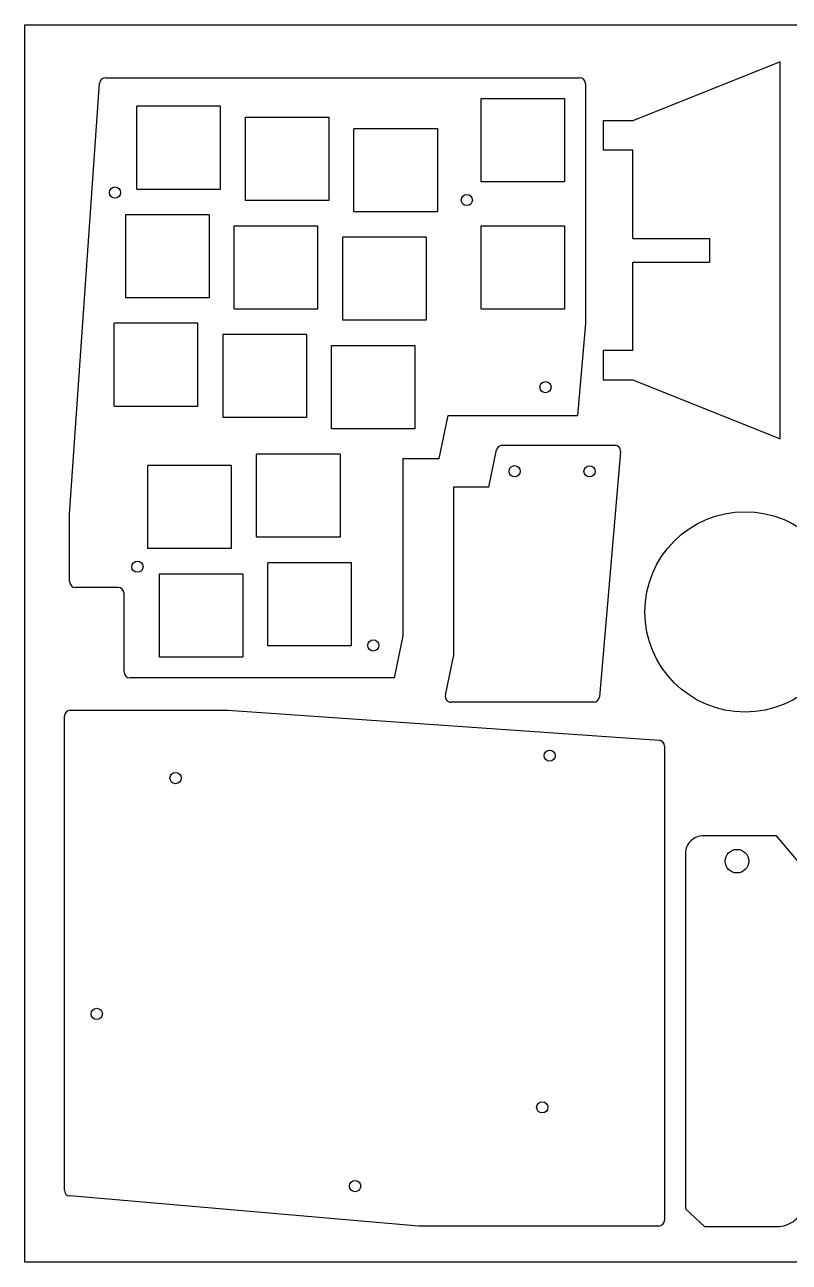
# Model space of a CAD drawing. Header units: millimetres. Extents: x 0 to 297, y 0 to 210.
# Drawn here: x 0 to 129.7, y 0 to 210 of the extents above; entities that cross this region are included whole.
import ezdxf

# ---------------------------------------------------------------- set-up
doc = ezdxf.new("R2010")
doc.units = ezdxf.units.MM
doc.layers.add('BLACK', color=7, linetype='Continuous')

msp = doc.modelspace()

# ---------------------------------------------------------------- linework, layer by layer
at = {"color": 1}
for p, q in [((128.16, 203.72), (103.16, 193.72)), ((128.16, 139.72), (128.16, 203.72)), ((103.16, 193.72), (98.16, 193.72)), ((98.16, 193.72), (98.16, 188.72)), ((103.16, 188.72), (98.16, 188.72)), ((103.16, 173.72), (103.16, 188.72)), ((103.16, 173.72), (116.16, 173.72)), ((116.16, 173.72), (116.16, 169.72)), ((103.16, 169.72), (116.16, 169.72)), ((103.16, 154.72), (103.16, 169.72)), ((103.16, 154.72), (98.16, 154.72)), ((98.16, 154.72), (98.16, 149.72)), ((98.16, 149.72), (103.16, 149.72)), ((103.16, 149.72), (128.16, 139.72)), ((70.33, 136.38), (71.83, 143.7)), ((71.83, 143.7), (93.79, 143.7)), ((81.02, 138.63), (100.1, 138.63)), ((78.72, 131.51), (80.04, 137.84)), ((64.16, 136.38), (70.33, 136.38)), ((64.16, 136.38), (64.16, 106.32)), ((78.72, 131.51), (72.73, 131.51)), ((72.73, 131.51), (72.73, 102.79)), ((15.85, 114.5), (8.62, 114.5)), ((16.85, 100.17), (16.85, 113.5)), ((64.16, 106.32), (62.69, 99.17)), ((71.37, 96.24), (72.73, 102.79))]:
    msp.add_line(p, q, dxfattribs=at)
msp.add_lwpolyline([(0, 0), (0, 210), (297, 210), (297, 0)], close=True)
msp.add_lwpolyline([(115.35, 6.04), (127.53, 6.04, 0.414214), (132.53, 11.04), (132.53, 66.5), (127.53, 72.38), (115.12, 72.38, 0.414214), (112.12, 69.38), (112.12, 9.04)], format="xyb", close=True, dxfattribs=at)
for centre, radius in [((15.31, 181.52), 0.95), ((75.01, 180.25), 0.95), ((88.36, 148.5), 0.95), ((83.12, 134.23), 0.95), ((95.84, 134.21), 0.95), ((122.22, 110.36), 17), ((19.12, 118.03), 0.95), ((59.14, 104.67), 0.95), ((89.07, 85.97), 0.95), ((25.58, 82.16), 0.95), ((120.85, 68.06), 2), ((12.22, 42.14), 0.95), ((87.8, 26.28), 0.95), ((56.05, 12.92), 0.95)]:
    msp.add_circle(centre, radius, dxfattribs=at)
for centre, start, end in [((81.02, 137.63), 90, 168.2223), ((100.1, 137.63), 355.0838, 90), ((8.62, 115.5), 180, 270), ((15.85, 113.5), 0, 90), ((17.85, 100.17), 180, 270), ((72.35, 96.04), 168.2223, 270)]:
    msp.add_arc(centre, 1, start, end, dxfattribs=at)
at = {"layer": 'BLACK', "color": 1, "linetype": 'Continuous'}
for p, q in [((7.62, 126.92), (12.71, 200.09)), ((13.71, 201.02), (94.13, 201.02)), ((95.13, 200.02), (95.13, 159.3)), ((77.45, 197.42), (77.45, 197.43)), ((77.45, 197.43), (77.46, 197.43)), ((77.45, 183.41), (77.45, 197.42)), ((77.45, 197.42), (77.45, 197.42)), ((77.46, 197.45), (77.47, 197.46)), ((77.46, 197.44), (77.46, 197.45)), ((77.46, 197.45), (77.46, 197.45)), ((77.46, 197.43), (77.46, 197.44)), ((77.47, 197.46), (77.48, 197.47)), ((77.47, 197.46), (77.47, 197.46)), ((77.48, 197.47), (77.49, 197.48)), ((77.48, 197.47), (77.48, 197.47)), ((77.49, 197.48), (77.49, 197.48)), ((77.49, 197.48), (77.5, 197.48)), ((77.5, 197.48), (77.5, 197.49)), ((77.5, 197.49), (77.51, 197.49)), ((77.51, 197.49), (77.52, 197.49)), ((77.52, 197.49), (77.52, 197.49)), ((77.52, 197.49), (77.52, 197.49)), ((77.52, 197.49), (91.54, 197.49)), ((91.54, 197.49), (91.54, 197.49)), ((91.54, 197.49), (91.54, 197.49)), ((91.54, 197.49), (91.55, 197.49)), ((91.55, 197.49), (91.56, 197.49)), ((91.56, 197.49), (91.56, 197.48)), ((91.56, 197.48), (91.57, 197.48)), ((91.57, 197.48), (91.57, 197.48)), ((91.57, 197.48), (91.58, 197.47)), ((91.58, 197.47), (91.58, 197.47)), ((91.58, 197.47), (91.59, 197.46)), ((91.59, 197.46), (91.59, 197.46)), ((91.59, 197.46), (91.6, 197.45)), ((91.6, 197.45), (91.6, 197.45)), ((91.6, 197.45), (91.6, 197.44)), ((91.6, 197.44), (91.6, 197.43)), ((91.6, 197.43), (91.6, 197.43)), ((91.6, 197.43), (91.6, 197.42)), ((91.6, 197.42), (91.6, 197.42)), ((91.6, 197.42), (91.6, 183.41)), ((19.03, 196.15), (19.03, 196.16)), ((19.03, 196.16), (19.04, 196.16)), ((19.03, 182.14), (19.03, 196.15)), ((19.03, 196.15), (19.03, 196.15)), ((19.04, 196.18), (19.05, 196.19)), ((19.04, 196.17), (19.04, 196.18)), ((19.04, 196.18), (19.04, 196.18)), ((19.04, 196.16), (19.04, 196.17)), ((19.05, 196.19), (19.06, 196.2)), ((19.05, 196.19), (19.05, 196.19)), ((19.06, 196.2), (19.07, 196.21)), ((19.06, 196.2), (19.06, 196.2)), ((19.07, 196.21), (19.07, 196.21)), ((19.07, 196.21), (19.08, 196.21)), ((19.08, 196.21), (19.08, 196.22)), ((19.08, 196.22), (19.09, 196.22)), ((19.09, 196.22), (19.1, 196.22)), ((19.1, 196.22), (19.1, 196.22)), ((19.1, 196.22), (19.1, 196.22)), ((19.1, 196.22), (33.12, 196.22)), ((33.12, 196.22), (33.12, 196.22)), ((33.12, 196.22), (33.12, 196.22)), ((33.12, 196.22), (33.13, 196.22)), ((33.13, 196.22), (33.14, 196.22)), ((33.14, 196.22), (33.14, 196.21)), ((33.14, 196.21), (33.15, 196.21)), ((33.15, 196.21), (33.15, 196.21)), ((33.15, 196.21), (33.16, 196.2)), ((33.16, 196.2), (33.16, 196.2)), ((33.16, 196.2), (33.17, 196.19)), ((33.17, 196.19), (33.17, 196.19)), ((33.17, 196.19), (33.18, 196.18)), ((33.18, 196.18), (33.18, 196.18)), ((33.18, 196.18), (33.18, 196.17)), ((33.18, 196.17), (33.18, 196.16)), ((33.18, 196.16), (33.18, 196.16)), ((33.18, 196.16), (33.18, 196.15)), ((33.18, 196.15), (33.18, 196.15)), ((33.18, 196.15), (33.18, 182.14)), ((37.45, 194.26), (37.45, 194.27)), ((37.45, 194.27), (37.46, 194.27)), ((37.45, 194.25), (37.45, 194.26)), ((37.45, 194.25), (37.45, 194.25)), ((37.45, 180.23), (37.45, 194.25)), ((37.45, 194.25), (37.45, 194.25)), ((37.46, 194.28), (37.47, 194.29)), ((37.46, 194.27), (37.46, 194.28)), ((37.46, 194.28), (37.46, 194.28)), ((37.47, 194.29), (37.48, 194.3)), ((37.47, 194.29), (37.47, 194.29)), ((37.48, 194.3), (37.49, 194.31)), ((37.48, 194.3), (37.48, 194.3)), ((37.49, 194.31), (37.49, 194.31)), ((37.49, 194.31), (37.5, 194.31)), ((37.5, 194.31), (37.51, 194.31)), ((37.51, 194.31), (37.51, 194.32)), ((37.51, 194.32), (37.52, 194.32)), ((37.52, 194.32), (37.52, 194.32)), ((37.52, 194.32), (51.53, 194.32)), ((51.53, 194.32), (51.53, 194.32)), ((51.53, 194.32), (51.54, 194.32)), ((51.54, 194.32), (51.54, 194.31)), ((51.54, 194.31), (51.55, 194.31)), ((51.55, 194.31), (51.56, 194.31)), ((51.56, 194.31), (51.56, 194.31)), ((51.56, 194.31), (51.57, 194.3)), ((51.57, 194.3), (51.57, 194.3)), ((51.57, 194.3), (51.58, 194.29)), ((51.58, 194.29), (51.58, 194.29)), ((51.58, 194.29), (51.59, 194.28)), ((51.59, 194.28), (51.59, 194.28)), ((51.59, 194.28), (51.59, 194.27)), ((51.59, 194.27), (51.6, 194.27)), ((51.6, 194.27), (51.6, 194.26)), ((51.6, 194.26), (51.6, 194.25)), ((51.6, 194.25), (51.6, 194.25)), ((51.6, 194.25), (51.6, 194.25)), ((51.6, 194.25), (51.6, 180.23)), ((55.86, 192.34), (55.86, 192.35)), ((55.86, 192.35), (55.87, 192.35)), ((55.86, 178.33), (55.86, 192.34)), ((55.86, 192.34), (55.86, 192.34)), ((55.87, 192.37), (55.88, 192.38)), ((55.87, 192.36), (55.87, 192.37)), ((55.87, 192.37), (55.87, 192.37)), ((55.87, 192.35), (55.87, 192.36)), ((55.88, 192.38), (55.89, 192.39)), ((55.88, 192.38), (55.88, 192.38)), ((55.89, 192.39), (55.9, 192.4)), ((55.89, 192.39), (55.89, 192.39)), ((55.9, 192.4), (55.9, 192.4)), ((55.9, 192.4), (55.91, 192.4)), ((55.91, 192.4), (55.91, 192.41)), ((55.91, 192.41), (55.92, 192.41)), ((55.92, 192.41), (55.93, 192.41)), ((55.93, 192.41), (55.93, 192.41)), ((55.93, 192.41), (55.93, 192.41)), ((55.93, 192.41), (69.95, 192.41)), ((69.95, 192.41), (69.95, 192.41)), ((69.95, 192.41), (69.95, 192.41)), ((69.95, 192.41), (69.96, 192.41)), ((69.96, 192.41), (69.97, 192.41)), ((69.97, 192.41), (69.97, 192.4)), ((69.97, 192.4), (69.98, 192.4)), ((69.98, 192.4), (69.98, 192.4)), ((69.98, 192.4), (69.99, 192.39)), ((69.99, 192.39), (69.99, 192.39)), ((69.99, 192.39), (70, 192.38)), ((70, 192.38), (70, 192.38)), ((70, 192.38), (70.01, 192.37)), ((70.01, 192.37), (70.01, 192.37)), ((70.01, 192.37), (70.01, 192.36)), ((70.01, 192.36), (70.01, 192.35)), ((70.01, 192.35), (70.01, 192.35)), ((70.01, 192.35), (70.01, 192.34)), ((70.01, 192.34), (70.01, 192.34)), ((70.01, 192.34), (70.01, 178.33)), ((77.45, 183.4), (77.45, 183.41)), ((77.45, 183.41), (77.45, 183.41)), ((77.46, 183.4), (77.45, 183.4)), ((77.46, 183.39), (77.46, 183.4)), ((77.46, 183.38), (77.46, 183.39)), ((77.47, 183.37), (77.46, 183.38)), ((77.46, 183.38), (77.46, 183.38)), ((77.48, 183.36), (77.47, 183.37)), ((77.47, 183.37), (77.47, 183.37)), ((77.49, 183.35), (77.48, 183.36)), ((77.48, 183.36), (77.48, 183.36)), ((77.5, 183.35), (77.49, 183.35)), ((77.49, 183.35), (77.49, 183.35)), ((77.5, 183.34), (77.5, 183.35)), ((77.51, 183.34), (77.5, 183.34)), ((77.52, 183.34), (77.51, 183.34)), ((91.54, 183.34), (77.52, 183.34)), ((77.52, 183.34), (77.52, 183.34)), ((91.55, 183.34), (91.54, 183.34)), ((91.54, 183.34), (91.54, 183.34)), ((91.54, 183.34), (91.54, 183.34)), ((91.56, 183.34), (91.55, 183.34)), ((91.57, 183.35), (91.56, 183.35)), ((91.56, 183.35), (91.56, 183.34)), ((91.58, 183.36), (91.57, 183.35)), ((91.57, 183.35), (91.57, 183.35)), ((91.59, 183.37), (91.58, 183.36)), ((91.58, 183.36), (91.58, 183.36)), ((91.6, 183.38), (91.59, 183.37)), ((91.59, 183.37), (91.59, 183.37)), ((91.6, 183.41), (91.6, 183.41)), ((91.6, 183.41), (91.6, 183.4)), ((91.6, 183.4), (91.6, 183.4)), ((91.6, 183.4), (91.6, 183.39)), ((91.6, 183.39), (91.6, 183.38)), ((91.6, 183.38), (91.6, 183.38)), ((19.03, 182.13), (19.03, 182.14)), ((19.03, 182.14), (19.03, 182.14)), ((19.04, 182.13), (19.03, 182.13)), ((19.04, 182.12), (19.04, 182.13)), ((19.04, 182.11), (19.04, 182.12)), ((19.05, 182.1), (19.04, 182.11)), ((19.04, 182.11), (19.04, 182.11)), ((19.06, 182.09), (19.05, 182.1)), ((19.05, 182.1), (19.05, 182.1)), ((19.07, 182.08), (19.06, 182.09)), ((19.06, 182.09), (19.06, 182.09)), ((19.08, 182.08), (19.07, 182.08)), ((19.07, 182.08), (19.07, 182.08)), ((19.08, 182.07), (19.08, 182.08)), ((19.09, 182.07), (19.08, 182.07)), ((19.1, 182.07), (19.09, 182.07)), ((33.12, 182.07), (19.1, 182.07)), ((19.1, 182.07), (19.1, 182.07)), ((33.13, 182.07), (33.12, 182.07)), ((33.12, 182.07), (33.12, 182.07)), ((33.12, 182.07), (33.12, 182.07)), ((33.14, 182.07), (33.13, 182.07)), ((33.15, 182.08), (33.14, 182.08)), ((33.14, 182.08), (33.14, 182.07)), ((33.16, 182.09), (33.15, 182.08)), ((33.15, 182.08), (33.15, 182.08)), ((33.17, 182.1), (33.16, 182.09)), ((33.16, 182.09), (33.16, 182.09)), ((33.18, 182.11), (33.17, 182.1)), ((33.17, 182.1), (33.17, 182.1)), ((33.18, 182.14), (33.18, 182.14)), ((33.18, 182.14), (33.18, 182.13)), ((33.18, 182.13), (33.18, 182.13)), ((33.18, 182.13), (33.18, 182.12)), ((33.18, 182.12), (33.18, 182.11)), ((33.18, 182.11), (33.18, 182.11)), ((37.45, 180.22), (37.45, 180.23)), ((37.45, 180.23), (37.45, 180.23)), ((37.45, 180.23), (37.45, 180.23)), ((37.45, 180.21), (37.45, 180.22)), ((37.46, 180.21), (37.45, 180.21)), ((37.46, 180.2), (37.46, 180.21)), ((37.47, 180.19), (37.46, 180.2)), ((37.46, 180.2), (37.46, 180.2)), ((37.48, 180.18), (37.47, 180.19)), ((37.47, 180.19), (37.47, 180.19)), ((37.49, 180.17), (37.48, 180.18)), ((37.48, 180.18), (37.48, 180.18)), ((37.5, 180.17), (37.49, 180.17)), ((37.49, 180.17), (37.49, 180.17)), ((37.51, 180.17), (37.5, 180.17)), ((37.52, 180.17), (37.51, 180.17)), ((37.51, 180.17), (37.51, 180.17)), ((51.53, 180.17), (37.52, 180.17)), ((51.54, 180.17), (51.53, 180.17)), ((51.53, 180.17), (51.53, 180.17)), ((51.55, 180.17), (51.54, 180.17)), ((51.54, 180.17), (51.54, 180.17)), ((51.56, 180.17), (51.55, 180.17)), ((51.57, 180.18), (51.56, 180.17)), ((51.56, 180.17), (51.56, 180.17)), ((51.58, 180.19), (51.57, 180.18)), ((51.57, 180.18), (51.57, 180.18)), ((51.59, 180.2), (51.58, 180.19)), ((51.58, 180.19), (51.58, 180.19)), ((51.6, 180.21), (51.59, 180.21)), ((51.59, 180.21), (51.59, 180.2)), ((51.59, 180.2), (51.59, 180.2)), ((51.6, 180.23), (51.6, 180.23)), ((51.6, 180.23), (51.6, 180.23)), ((51.6, 180.23), (51.6, 180.22)), ((51.6, 180.22), (51.6, 180.21)), ((17.13, 177.75), (17.13, 177.76)), ((17.13, 177.76), (17.14, 177.76)), ((17.13, 177.74), (17.13, 177.75)), ((17.13, 177.74), (17.13, 177.74)), ((17.13, 163.72), (17.13, 177.74)), ((17.13, 177.74), (17.13, 177.74)), ((17.14, 177.77), (17.15, 177.78)), ((17.14, 177.76), (17.14, 177.77)), ((17.14, 177.77), (17.14, 177.77)), ((17.15, 177.78), (17.16, 177.79)), ((17.15, 177.78), (17.15, 177.78)), ((17.16, 177.79), (17.17, 177.8)), ((17.16, 177.79), (17.16, 177.79)), ((17.17, 177.8), (17.17, 177.8)), ((17.17, 177.8), (17.18, 177.8)), ((17.18, 177.8), (17.19, 177.8)), ((17.19, 177.8), (17.19, 177.81)), ((17.19, 177.81), (17.2, 177.81)), ((17.2, 177.81), (17.2, 177.81)), ((17.2, 177.81), (31.21, 177.81)), ((31.21, 177.81), (31.21, 177.81)), ((31.21, 177.81), (31.22, 177.81)), ((31.22, 177.81), (31.22, 177.8)), ((31.22, 177.8), (31.23, 177.8)), ((31.23, 177.8), (31.24, 177.8)), ((31.24, 177.8), (31.24, 177.8)), ((31.24, 177.8), (31.25, 177.79)), ((31.25, 177.79), (31.25, 177.79)), ((31.25, 177.79), (31.26, 177.78)), ((31.26, 177.78), (31.26, 177.78)), ((31.26, 177.78), (31.27, 177.77)), ((31.27, 177.77), (31.27, 177.77)), ((31.27, 177.77), (31.27, 177.76)), ((31.27, 177.76), (31.28, 177.76)), ((31.28, 177.76), (31.28, 177.75)), ((31.28, 177.75), (31.28, 177.74)), ((31.28, 177.74), (31.28, 177.74)), ((31.28, 177.74), (31.28, 177.74)), ((31.28, 177.74), (31.28, 163.72)), ((55.86, 178.32), (55.86, 178.33)), ((55.86, 178.33), (55.86, 178.33)), ((55.87, 178.32), (55.86, 178.32)), ((55.87, 178.31), (55.87, 178.32)), ((55.87, 178.3), (55.87, 178.31)), ((55.88, 178.29), (55.87, 178.3)), ((55.87, 178.3), (55.87, 178.3)), ((55.89, 178.28), (55.88, 178.29)), ((55.88, 178.29), (55.88, 178.29)), ((55.9, 178.27), (55.89, 178.28)), ((55.89, 178.28), (55.89, 178.28)), ((55.91, 178.27), (55.9, 178.27)), ((55.9, 178.27), (55.9, 178.27)), ((55.91, 178.26), (55.91, 178.27)), ((55.92, 178.26), (55.91, 178.26)), ((55.93, 178.26), (55.92, 178.26)), ((69.95, 178.26), (55.93, 178.26)), ((55.93, 178.26), (55.93, 178.26)), ((69.96, 178.26), (69.95, 178.26)), ((69.95, 178.26), (69.95, 178.26)), ((69.95, 178.26), (69.95, 178.26)), ((69.97, 178.26), (69.96, 178.26)), ((69.98, 178.27), (69.97, 178.27)), ((69.97, 178.27), (69.97, 178.26)), ((69.99, 178.28), (69.98, 178.27)), ((69.98, 178.27), (69.98, 178.27)), ((70, 178.29), (69.99, 178.28)), ((69.99, 178.28), (69.99, 178.28)), ((70.01, 178.3), (70, 178.29)), ((70, 178.29), (70, 178.29)), ((70.01, 178.33), (70.01, 178.33)), ((70.01, 178.33), (70.01, 178.32)), ((70.01, 178.32), (70.01, 178.32)), ((70.01, 178.32), (70.01, 178.31)), ((70.01, 178.31), (70.01, 178.3)), ((70.01, 178.3), (70.01, 178.3)), ((35.54, 175.83), (35.54, 175.84)), ((35.54, 175.84), (35.55, 175.84)), ((35.54, 161.82), (35.54, 175.83)), ((35.54, 175.83), (35.54, 175.83)), ((35.55, 175.86), (35.56, 175.87)), ((35.55, 175.85), (35.55, 175.86)), ((35.55, 175.86), (35.55, 175.86)), ((35.55, 175.84), (35.55, 175.85)), ((35.56, 175.87), (35.57, 175.88)), ((35.56, 175.87), (35.56, 175.87)), ((35.57, 175.88), (35.58, 175.89)), ((35.57, 175.88), (35.57, 175.88)), ((35.58, 175.89), (35.58, 175.89)), ((35.58, 175.89), (35.59, 175.89)), ((35.59, 175.89), (35.59, 175.9)), ((35.59, 175.9), (35.6, 175.9)), ((35.6, 175.9), (35.61, 175.9)), ((35.61, 175.9), (35.61, 175.9)), ((35.61, 175.9), (35.61, 175.9)), ((35.61, 175.9), (49.63, 175.9)), ((49.63, 175.9), (49.63, 175.9)), ((49.63, 175.9), (49.63, 175.9)), ((49.63, 175.9), (49.64, 175.9)), ((49.64, 175.9), (49.65, 175.9)), ((49.65, 175.9), (49.65, 175.89)), ((49.65, 175.89), (49.66, 175.89)), ((49.66, 175.89), (49.66, 175.89)), ((49.66, 175.89), (49.67, 175.88)), ((49.67, 175.88), (49.67, 175.88)), ((49.67, 175.88), (49.68, 175.87)), ((49.68, 175.87), (49.68, 175.87)), ((49.68, 175.87), (49.69, 175.86)), ((49.69, 175.86), (49.69, 175.86)), ((49.69, 175.86), (49.69, 175.85)), ((49.69, 175.85), (49.69, 175.84)), ((49.69, 175.84), (49.69, 175.84)), ((49.69, 175.84), (49.69, 175.83)), ((49.69, 175.83), (49.69, 175.83)), ((49.69, 175.83), (49.69, 161.82)), ((77.45, 175.83), (77.45, 175.84)), ((77.45, 175.84), (77.46, 175.84)), ((77.45, 161.82), (77.45, 175.83)), ((77.45, 175.83), (77.45, 175.83)), ((77.46, 175.86), (77.47, 175.87)), ((77.46, 175.85), (77.46, 175.86)), ((77.46, 175.86), (77.46, 175.86)), ((77.46, 175.84), (77.46, 175.85)), ((77.47, 175.87), (77.48, 175.88)), ((77.47, 175.87), (77.47, 175.87)), ((77.48, 175.88), (77.49, 175.89)), ((77.48, 175.88), (77.48, 175.88)), ((77.49, 175.89), (77.49, 175.89)), ((77.49, 175.89), (77.5, 175.89)), ((77.5, 175.89), (77.5, 175.9)), ((77.5, 175.9), (77.51, 175.9)), ((77.51, 175.9), (77.52, 175.9)), ((77.52, 175.9), (77.52, 175.9)), ((77.52, 175.9), (77.52, 175.9)), ((77.52, 175.9), (91.54, 175.9)), ((91.54, 175.9), (91.54, 175.9)), ((91.54, 175.9), (91.54, 175.9)), ((91.54, 175.9), (91.55, 175.9)), ((91.55, 175.9), (91.56, 175.9)), ((91.56, 175.9), (91.56, 175.89)), ((91.56, 175.89), (91.57, 175.89)), ((91.57, 175.89), (91.57, 175.89)), ((91.57, 175.89), (91.58, 175.88)), ((91.58, 175.88), (91.58, 175.88)), ((91.58, 175.88), (91.59, 175.87)), ((91.59, 175.87), (91.59, 175.87)), ((91.59, 175.87), (91.6, 175.86)), ((91.6, 175.86), (91.6, 175.86)), ((91.6, 175.86), (91.6, 175.85)), ((91.6, 175.85), (91.6, 175.84)), ((91.6, 175.84), (91.6, 175.84)), ((91.6, 175.84), (91.6, 175.83)), ((91.6, 175.83), (91.6, 175.83)), ((91.6, 175.83), (91.6, 161.82)), ((53.96, 173.94), (53.96, 173.95)), ((53.96, 173.95), (53.97, 173.95)), ((53.96, 173.93), (53.96, 173.94)), ((53.96, 173.93), (53.96, 173.93)), ((53.96, 159.91), (53.96, 173.93)), ((53.96, 173.93), (53.96, 173.93)), ((53.97, 173.96), (53.98, 173.97)), ((53.97, 173.95), (53.97, 173.96)), ((53.97, 173.96), (53.97, 173.96)), ((53.98, 173.97), (53.99, 173.98)), ((53.98, 173.97), (53.98, 173.97)), ((53.99, 173.98), (54, 173.99)), ((53.99, 173.98), (53.99, 173.98)), ((54, 173.99), (54, 173.99)), ((54, 173.99), (54.01, 173.99)), ((54.01, 173.99), (54.02, 173.99)), ((54.02, 173.99), (54.02, 174)), ((54.02, 174), (54.03, 174)), ((54.03, 174), (54.03, 174)), ((54.03, 174), (68.04, 174)), ((68.04, 174), (68.04, 174)), ((68.04, 174), (68.05, 174)), ((68.05, 174), (68.05, 173.99)), ((68.05, 173.99), (68.06, 173.99)), ((68.06, 173.99), (68.07, 173.99)), ((68.07, 173.99), (68.07, 173.99)), ((68.07, 173.99), (68.08, 173.98)), ((68.08, 173.98), (68.08, 173.98)), ((68.08, 173.98), (68.09, 173.97)), ((68.09, 173.97), (68.09, 173.97)), ((68.09, 173.97), (68.1, 173.96)), ((68.1, 173.96), (68.1, 173.96)), ((68.1, 173.96), (68.1, 173.95)), ((68.1, 173.95), (68.11, 173.95)), ((68.11, 173.95), (68.11, 173.94)), ((68.11, 173.94), (68.11, 173.93)), ((68.11, 173.93), (68.11, 173.93)), ((68.11, 173.93), (68.11, 173.93)), ((68.11, 173.93), (68.11, 159.91)), ((17.13, 163.71), (17.13, 163.72)), ((17.13, 163.72), (17.13, 163.72)), ((17.13, 163.72), (17.13, 163.72)), ((17.13, 163.7), (17.13, 163.71)), ((17.14, 163.7), (17.13, 163.7)), ((17.14, 163.69), (17.14, 163.7)), ((17.15, 163.68), (17.14, 163.69)), ((17.14, 163.69), (17.14, 163.69)), ((17.16, 163.67), (17.15, 163.68)), ((17.15, 163.68), (17.15, 163.68)), ((17.17, 163.66), (17.16, 163.67)), ((17.16, 163.67), (17.16, 163.67)), ((17.18, 163.66), (17.17, 163.66)), ((17.17, 163.66), (17.17, 163.66)), ((17.19, 163.66), (17.18, 163.66)), ((17.2, 163.66), (17.19, 163.66)), ((17.19, 163.66), (17.19, 163.66)), ((31.21, 163.66), (17.2, 163.66)), ((31.22, 163.66), (31.21, 163.66)), ((31.21, 163.66), (31.21, 163.66)), ((31.23, 163.66), (31.22, 163.66)), ((31.22, 163.66), (31.22, 163.66)), ((31.24, 163.66), (31.23, 163.66)), ((31.25, 163.67), (31.24, 163.66)), ((31.24, 163.66), (31.24, 163.66)), ((31.26, 163.68), (31.25, 163.67)), ((31.25, 163.67), (31.25, 163.67)), ((31.27, 163.69), (31.26, 163.68)), ((31.26, 163.68), (31.26, 163.68)), ((31.28, 163.7), (31.27, 163.7)), ((31.27, 163.7), (31.27, 163.69)), ((31.27, 163.69), (31.27, 163.69)), ((31.28, 163.72), (31.28, 163.72)), ((31.28, 163.72), (31.28, 163.72)), ((31.28, 163.72), (31.28, 163.71)), ((31.28, 163.71), (31.28, 163.7)), ((35.54, 161.81), (35.54, 161.82)), ((35.54, 161.82), (35.54, 161.82)), ((35.55, 161.81), (35.54, 161.81)), ((35.55, 161.8), (35.55, 161.81)), ((35.55, 161.79), (35.55, 161.8)), ((35.56, 161.78), (35.55, 161.79)), ((35.55, 161.79), (35.55, 161.79)), ((35.57, 161.77), (35.56, 161.78)), ((35.56, 161.78), (35.56, 161.78)), ((35.58, 161.76), (35.57, 161.77)), ((35.57, 161.77), (35.57, 161.77)), ((35.59, 161.76), (35.58, 161.76)), ((35.58, 161.76), (35.58, 161.76)), ((35.59, 161.75), (35.59, 161.76)), ((35.6, 161.75), (35.59, 161.75)), ((35.61, 161.75), (35.6, 161.75)), ((49.63, 161.75), (35.61, 161.75)), ((35.61, 161.75), (35.61, 161.75)), ((49.64, 161.75), (49.63, 161.75)), ((49.63, 161.75), (49.63, 161.75)), ((49.63, 161.75), (49.63, 161.75)), ((49.65, 161.75), (49.64, 161.75)), ((49.66, 161.76), (49.65, 161.76)), ((49.65, 161.76), (49.65, 161.75)), ((49.67, 161.77), (49.66, 161.76)), ((49.66, 161.76), (49.66, 161.76)), ((49.68, 161.78), (49.67, 161.77)), ((49.67, 161.77), (49.67, 161.77)), ((49.69, 161.79), (49.68, 161.78)), ((49.68, 161.78), (49.68, 161.78)), ((49.69, 161.82), (49.69, 161.82)), ((49.69, 161.82), (49.69, 161.81)), ((49.69, 161.81), (49.69, 161.81)), ((49.69, 161.81), (49.69, 161.8)), ((49.69, 161.8), (49.69, 161.79)), ((49.69, 161.79), (49.69, 161.79)), ((77.45, 161.81), (77.45, 161.82)), ((77.45, 161.82), (77.45, 161.82)), ((77.46, 161.81), (77.45, 161.81)), ((77.46, 161.8), (77.46, 161.81)), ((77.46, 161.79), (77.46, 161.8)), ((77.47, 161.78), (77.46, 161.79)), ((77.46, 161.79), (77.46, 161.79)), ((77.48, 161.77), (77.47, 161.78)), ((77.47, 161.78), (77.47, 161.78)), ((77.49, 161.76), (77.48, 161.77)), ((77.48, 161.77), (77.48, 161.77)), ((77.5, 161.76), (77.49, 161.76)), ((77.49, 161.76), (77.49, 161.76)), ((77.5, 161.75), (77.5, 161.76)), ((77.51, 161.75), (77.5, 161.75)), ((77.52, 161.75), (77.51, 161.75)), ((91.54, 161.75), (77.52, 161.75)), ((77.52, 161.75), (77.52, 161.75)), ((91.55, 161.75), (91.54, 161.75)), ((91.54, 161.75), (91.54, 161.75)), ((91.54, 161.75), (91.54, 161.75)), ((91.56, 161.75), (91.55, 161.75)), ((91.57, 161.76), (91.56, 161.76)), ((91.56, 161.76), (91.56, 161.75)), ((91.58, 161.77), (91.57, 161.76)), ((91.57, 161.76), (91.57, 161.76)), ((91.59, 161.78), (91.58, 161.77)), ((91.58, 161.77), (91.58, 161.77)), ((91.6, 161.79), (91.59, 161.78)), ((91.59, 161.78), (91.59, 161.78)), ((91.6, 161.82), (91.6, 161.82)), ((91.6, 161.82), (91.6, 161.81)), ((91.6, 161.81), (91.6, 161.81)), ((91.6, 161.81), (91.6, 161.8)), ((91.6, 161.8), (91.6, 161.79)), ((91.6, 161.79), (91.6, 161.79)), ((53.96, 159.9), (53.96, 159.91)), ((53.96, 159.91), (53.96, 159.91)), ((53.96, 159.91), (53.96, 159.91)), ((53.96, 159.89), (53.96, 159.9)), ((53.97, 159.89), (53.96, 159.89)), ((53.97, 159.88), (53.97, 159.89)), ((53.98, 159.87), (53.97, 159.88)), ((53.97, 159.88), (53.97, 159.88)), ((53.99, 159.86), (53.98, 159.87)), ((53.98, 159.87), (53.98, 159.87)), ((54, 159.85), (53.99, 159.86)), ((53.99, 159.86), (53.99, 159.86)), ((54.01, 159.85), (54, 159.85)), ((54, 159.85), (54, 159.85)), ((54.02, 159.85), (54.01, 159.85)), ((54.03, 159.85), (54.02, 159.85)), ((54.02, 159.85), (54.02, 159.85)), ((68.04, 159.85), (54.03, 159.85)), ((68.05, 159.85), (68.04, 159.85)), ((68.04, 159.85), (68.04, 159.85)), ((68.06, 159.85), (68.05, 159.85)), ((68.05, 159.85), (68.05, 159.85)), ((68.07, 159.85), (68.06, 159.85)), ((68.08, 159.86), (68.07, 159.85)), ((68.07, 159.85), (68.07, 159.85)), ((68.09, 159.87), (68.08, 159.86)), ((68.08, 159.86), (68.08, 159.86)), ((68.1, 159.88), (68.09, 159.87)), ((68.09, 159.87), (68.09, 159.87)), ((68.11, 159.89), (68.1, 159.89)), ((68.1, 159.89), (68.1, 159.88)), ((68.1, 159.88), (68.1, 159.88)), ((68.11, 159.91), (68.11, 159.91)), ((68.11, 159.91), (68.11, 159.91)), ((68.11, 159.91), (68.11, 159.9)), ((68.11, 159.9), (68.11, 159.89)), ((15.18, 159.32), (15.18, 159.33)), ((15.18, 159.33), (15.19, 159.33)), ((15.18, 145.31), (15.18, 159.32)), ((15.18, 159.32), (15.18, 159.32)), ((15.19, 159.35), (15.2, 159.36)), ((15.19, 159.34), (15.19, 159.35)), ((15.19, 159.35), (15.19, 159.35)), ((15.19, 159.33), (15.19, 159.34)), ((15.2, 159.36), (15.21, 159.37)), ((15.2, 159.36), (15.2, 159.36)), ((15.21, 159.37), (15.22, 159.38)), ((15.21, 159.37), (15.21, 159.37)), ((15.22, 159.38), (15.22, 159.38)), ((15.22, 159.38), (15.23, 159.38)), ((15.23, 159.38), (15.23, 159.39)), ((15.23, 159.39), (15.24, 159.39)), ((15.24, 159.39), (15.25, 159.39)), ((15.25, 159.39), (15.25, 159.39)), ((15.25, 159.39), (15.25, 159.39)), ((15.25, 159.39), (29.27, 159.39)), ((29.27, 159.39), (29.27, 159.39)), ((29.27, 159.39), (29.27, 159.39)), ((29.27, 159.39), (29.28, 159.39)), ((29.28, 159.39), (29.29, 159.39)), ((29.29, 159.39), (29.29, 159.38)), ((29.29, 159.38), (29.3, 159.38)), ((29.3, 159.38), (29.3, 159.38)), ((29.3, 159.38), (29.31, 159.37)), ((29.31, 159.37), (29.31, 159.37)), ((29.31, 159.37), (29.32, 159.36)), ((29.32, 159.36), (29.32, 159.36)), ((29.32, 159.36), (29.33, 159.35)), ((29.33, 159.35), (29.33, 159.35)), ((29.33, 159.35), (29.33, 159.34)), ((29.33, 159.34), (29.33, 159.33)), ((29.33, 159.33), (29.33, 159.33)), ((29.33, 159.33), (29.33, 159.32)), ((29.33, 159.32), (29.33, 159.32)), ((29.33, 159.32), (29.33, 145.31)), ((95.13, 159.29), (93.79, 143.7)), ((33.64, 157.43), (33.64, 157.44)), ((33.64, 157.44), (33.65, 157.44)), ((33.64, 157.42), (33.64, 157.43)), ((33.64, 157.42), (33.64, 157.42)), ((33.64, 143.4), (33.64, 157.42)), ((33.64, 157.42), (33.64, 157.42)), ((33.65, 157.45), (33.66, 157.46)), ((33.65, 157.44), (33.65, 157.45)), ((33.65, 157.45), (33.65, 157.45)), ((33.66, 157.46), (33.67, 157.47)), ((33.66, 157.46), (33.66, 157.46)), ((33.67, 157.47), (33.68, 157.48)), ((33.67, 157.47), (33.67, 157.47)), ((33.68, 157.48), (33.68, 157.48)), ((33.68, 157.48), (33.69, 157.48)), ((33.69, 157.48), (33.7, 157.48)), ((33.7, 157.48), (33.7, 157.49)), ((33.7, 157.49), (33.71, 157.49)), ((33.71, 157.49), (33.71, 157.49)), ((33.71, 157.49), (47.72, 157.49)), ((47.72, 157.49), (47.72, 157.49)), ((47.72, 157.49), (47.73, 157.49)), ((47.73, 157.49), (47.73, 157.48)), ((47.73, 157.48), (47.74, 157.48)), ((47.74, 157.48), (47.75, 157.48)), ((47.75, 157.48), (47.75, 157.48)), ((47.75, 157.48), (47.76, 157.47)), ((47.76, 157.47), (47.76, 157.47)), ((47.76, 157.47), (47.77, 157.46)), ((47.77, 157.46), (47.77, 157.46)), ((47.77, 157.46), (47.78, 157.45)), ((47.78, 157.45), (47.78, 157.45)), ((47.78, 157.45), (47.78, 157.44)), ((47.78, 157.44), (47.79, 157.44)), ((47.79, 157.44), (47.79, 157.43)), ((47.79, 157.43), (47.79, 157.42)), ((47.79, 157.42), (47.79, 157.42)), ((47.79, 157.42), (47.79, 157.42)), ((47.79, 157.42), (47.79, 143.4)), ((52.05, 155.51), (52.05, 155.52)), ((52.05, 155.52), (52.06, 155.52)), ((52.05, 141.5), (52.05, 155.51)), ((52.05, 155.51), (52.05, 155.51)), ((52.06, 155.54), (52.07, 155.55)), ((52.06, 155.53), (52.06, 155.54)), ((52.06, 155.54), (52.06, 155.54)), ((52.06, 155.52), (52.06, 155.53)), ((52.07, 155.55), (52.08, 155.56)), ((52.07, 155.55), (52.07, 155.55)), ((52.08, 155.56), (52.09, 155.57)), ((52.08, 155.56), (52.08, 155.56)), ((52.09, 155.57), (52.09, 155.57)), ((52.09, 155.57), (52.1, 155.57)), ((52.1, 155.57), (52.1, 155.58)), ((52.1, 155.58), (52.11, 155.58)), ((52.11, 155.58), (52.12, 155.58)), ((52.12, 155.58), (52.12, 155.58)), ((52.12, 155.58), (52.12, 155.58)), ((52.12, 155.58), (66.14, 155.58)), ((66.14, 155.58), (66.14, 155.58)), ((66.14, 155.58), (66.14, 155.58)), ((66.14, 155.58), (66.15, 155.58)), ((66.15, 155.58), (66.16, 155.58)), ((66.16, 155.58), (66.16, 155.57)), ((66.16, 155.57), (66.17, 155.57)), ((66.17, 155.57), (66.17, 155.57)), ((66.17, 155.57), (66.18, 155.56)), ((66.18, 155.56), (66.18, 155.56)), ((66.18, 155.56), (66.19, 155.55)), ((66.19, 155.55), (66.19, 155.55)), ((66.19, 155.55), (66.2, 155.54)), ((66.2, 155.54), (66.2, 155.54)), ((66.2, 155.54), (66.2, 155.53)), ((66.2, 155.53), (66.2, 155.52)), ((66.2, 155.52), (66.2, 155.52)), ((66.2, 155.52), (66.2, 155.51)), ((66.2, 155.51), (66.2, 155.51)), ((66.2, 155.51), (66.2, 141.5)), ((15.18, 145.3), (15.18, 145.31)), ((15.18, 145.31), (15.18, 145.31)), ((15.19, 145.3), (15.18, 145.3)), ((15.19, 145.29), (15.19, 145.3)), ((15.19, 145.28), (15.19, 145.29)), ((15.2, 145.27), (15.19, 145.28)), ((15.19, 145.28), (15.19, 145.28)), ((15.21, 145.26), (15.2, 145.27)), ((15.2, 145.27), (15.2, 145.27)), ((15.22, 145.25), (15.21, 145.26)), ((15.21, 145.26), (15.21, 145.26)), ((15.23, 145.25), (15.22, 145.25)), ((15.22, 145.25), (15.22, 145.25)), ((15.23, 145.24), (15.23, 145.25)), ((15.24, 145.24), (15.23, 145.24)), ((15.25, 145.24), (15.24, 145.24)), ((29.27, 145.24), (15.25, 145.24)), ((15.25, 145.24), (15.25, 145.24)), ((29.28, 145.24), (29.27, 145.24)), ((29.27, 145.24), (29.27, 145.24)), ((29.27, 145.24), (29.27, 145.24)), ((29.29, 145.24), (29.28, 145.24)), ((29.3, 145.25), (29.29, 145.25)), ((29.29, 145.25), (29.29, 145.24)), ((29.31, 145.26), (29.3, 145.25)), ((29.3, 145.25), (29.3, 145.25)), ((29.32, 145.27), (29.31, 145.26)), ((29.31, 145.26), (29.31, 145.26)), ((29.33, 145.28), (29.32, 145.27)), ((29.32, 145.27), (29.32, 145.27)), ((29.33, 145.31), (29.33, 145.31)), ((29.33, 145.31), (29.33, 145.3)), ((29.33, 145.3), (29.33, 145.3)), ((29.33, 145.3), (29.33, 145.29)), ((29.33, 145.29), (29.33, 145.28)), ((29.33, 145.28), (29.33, 145.28)), ((33.64, 143.39), (33.64, 143.4)), ((33.64, 143.4), (33.64, 143.4)), ((33.64, 143.4), (33.64, 143.4)), ((33.64, 143.38), (33.64, 143.39)), ((33.65, 143.38), (33.64, 143.38)), ((33.65, 143.37), (33.65, 143.38)), ((33.66, 143.36), (33.65, 143.37)), ((33.65, 143.37), (33.65, 143.37)), ((33.67, 143.35), (33.66, 143.36)), ((33.66, 143.36), (33.66, 143.36)), ((33.68, 143.34), (33.67, 143.35)), ((33.67, 143.35), (33.67, 143.35)), ((33.69, 143.34), (33.68, 143.34)), ((33.68, 143.34), (33.68, 143.34)), ((33.7, 143.34), (33.69, 143.34)), ((33.71, 143.34), (33.7, 143.34)), ((33.7, 143.34), (33.7, 143.34)), ((47.72, 143.34), (33.71, 143.34)), ((47.73, 143.34), (47.72, 143.34)), ((47.72, 143.34), (47.72, 143.34)), ((47.74, 143.34), (47.73, 143.34)), ((47.73, 143.34), (47.73, 143.34)), ((47.75, 143.34), (47.74, 143.34)), ((47.76, 143.35), (47.75, 143.34)), ((47.75, 143.34), (47.75, 143.34)), ((47.77, 143.36), (47.76, 143.35)), ((47.76, 143.35), (47.76, 143.35)), ((47.78, 143.37), (47.77, 143.36)), ((47.77, 143.36), (47.77, 143.36)), ((47.79, 143.38), (47.78, 143.38)), ((47.78, 143.38), (47.78, 143.37)), ((47.78, 143.37), (47.78, 143.37)), ((47.79, 143.4), (47.79, 143.4)), ((47.79, 143.4), (47.79, 143.4)), ((47.79, 143.4), (47.79, 143.39)), ((47.79, 143.39), (47.79, 143.38)), ((52.05, 141.49), (52.05, 141.5)), ((52.05, 141.5), (52.05, 141.5)), ((52.06, 141.49), (52.05, 141.49)), ((52.06, 141.48), (52.06, 141.49)), ((52.06, 141.47), (52.06, 141.48)), ((52.07, 141.46), (52.06, 141.47)), ((52.06, 141.47), (52.06, 141.47)), ((52.08, 141.45), (52.07, 141.46)), ((52.07, 141.46), (52.07, 141.46)), ((52.09, 141.44), (52.08, 141.45)), ((52.08, 141.45), (52.08, 141.45)), ((52.1, 141.44), (52.09, 141.44)), ((52.09, 141.44), (52.09, 141.44)), ((52.1, 141.43), (52.1, 141.44)), ((52.11, 141.43), (52.1, 141.43)), ((52.12, 141.43), (52.11, 141.43)), ((66.14, 141.43), (52.12, 141.43)), ((52.12, 141.43), (52.12, 141.43)), ((66.15, 141.43), (66.14, 141.43)), ((66.14, 141.43), (66.14, 141.43)), ((66.14, 141.43), (66.14, 141.43)), ((66.16, 141.43), (66.15, 141.43)), ((66.17, 141.44), (66.16, 141.44)), ((66.16, 141.44), (66.16, 141.43)), ((66.18, 141.45), (66.17, 141.44)), ((66.17, 141.44), (66.17, 141.44)), ((66.19, 141.46), (66.18, 141.45)), ((66.18, 141.45), (66.18, 141.45)), ((66.2, 141.47), (66.19, 141.46)), ((66.19, 141.46), (66.19, 141.46)), ((66.2, 141.5), (66.2, 141.5)), ((66.2, 141.5), (66.2, 141.49)), ((66.2, 141.49), (66.2, 141.49)), ((66.2, 141.49), (66.2, 141.48)), ((66.2, 141.48), (66.2, 141.47)), ((66.2, 141.47), (66.2, 141.47)), ((39.35, 137.1), (39.36, 137.11)), ((39.35, 137.1), (39.35, 137.1)), ((39.35, 123.08), (39.35, 137.1)), ((39.35, 137.1), (39.35, 137.1)), ((39.36, 137.12), (39.36, 137.13)), ((39.36, 137.13), (39.37, 137.13)), ((39.36, 137.11), (39.36, 137.12)), ((39.36, 137.12), (39.36, 137.12)), ((39.37, 137.13), (39.37, 137.14)), ((39.37, 137.14), (39.38, 137.14)), ((39.38, 137.14), (39.38, 137.15)), ((39.38, 137.15), (39.39, 137.15)), ((39.39, 137.15), (39.39, 137.16)), ((39.39, 137.16), (39.4, 137.16)), ((39.4, 137.16), (39.4, 137.16)), ((39.4, 137.16), (39.41, 137.16)), ((39.41, 137.16), (39.42, 137.17)), ((39.42, 137.17), (39.42, 137.17)), ((39.42, 137.17), (39.42, 137.17)), ((39.42, 137.17), (53.44, 137.17)), ((53.44, 137.17), (53.44, 137.17)), ((53.44, 137.17), (53.44, 137.17)), ((53.44, 137.17), (53.45, 137.16)), ((53.45, 137.16), (53.46, 137.16)), ((53.46, 137.16), (53.46, 137.16)), ((53.46, 137.16), (53.47, 137.16)), ((53.47, 137.16), (53.47, 137.15)), ((53.47, 137.15), (53.48, 137.15)), ((53.48, 137.15), (53.48, 137.14)), ((53.48, 137.14), (53.49, 137.14)), ((53.49, 137.14), (53.49, 137.13)), ((53.49, 137.13), (53.5, 137.13)), ((53.5, 137.13), (53.5, 137.12)), ((53.5, 137.12), (53.5, 137.12)), ((53.5, 137.12), (53.5, 137.11)), ((53.5, 137.11), (53.5, 137.1)), ((53.5, 137.1), (53.5, 137.1)), ((53.5, 137.1), (53.5, 137.1)), ((53.5, 137.1), (53.5, 123.08)), ((101.1, 137.55), (97.52, 95.95)), ((20.9, 135.21), (20.91, 135.22)), ((20.9, 135.2), (20.9, 135.21)), ((20.9, 135.19), (20.9, 135.2)), ((20.9, 135.2), (20.9, 135.2)), ((20.9, 121.18), (20.9, 135.19)), ((20.9, 135.19), (20.9, 135.19)), ((20.91, 135.22), (20.91, 135.23)), ((20.91, 135.23), (20.92, 135.23)), ((20.91, 135.22), (20.91, 135.22)), ((20.92, 135.23), (20.92, 135.24)), ((20.92, 135.24), (20.93, 135.24)), ((20.93, 135.24), (20.93, 135.25)), ((20.93, 135.25), (20.94, 135.25)), ((20.94, 135.25), (20.95, 135.26)), ((20.94, 135.25), (20.94, 135.25)), ((20.95, 135.26), (20.96, 135.26)), ((20.96, 135.26), (20.96, 135.26)), ((20.96, 135.26), (20.97, 135.26)), ((20.97, 135.26), (20.97, 135.26)), ((20.97, 135.26), (34.98, 135.26)), ((34.98, 135.26), (34.98, 135.26)), ((34.98, 135.26), (34.99, 135.26)), ((34.99, 135.26), (34.99, 135.26)), ((34.99, 135.26), (35, 135.26)), ((35, 135.26), (35.01, 135.25)), ((35.01, 135.25), (35.01, 135.25)), ((35.01, 135.25), (35.02, 135.25)), ((35.02, 135.25), (35.02, 135.24)), ((35.02, 135.24), (35.03, 135.24)), ((35.03, 135.24), (35.03, 135.23)), ((35.03, 135.23), (35.04, 135.23)), ((35.04, 135.23), (35.04, 135.22)), ((35.04, 135.22), (35.04, 135.22)), ((35.04, 135.22), (35.05, 135.21)), ((35.05, 135.21), (35.05, 135.2)), ((35.05, 135.2), (35.05, 135.2)), ((35.05, 135.2), (35.05, 135.19)), ((35.05, 135.19), (35.05, 135.19)), ((35.05, 135.19), (35.05, 121.18)), ((7.62, 126.92), (7.62, 126.92)), ((7.62, 126.92), (7.62, 126.92)), ((7.62, 126.91), (7.62, 126.92)), ((7.62, 115.5), (7.62, 126.91)), ((7.62, 126.91), (7.62, 126.91)), ((39.36, 123.07), (39.35, 123.08)), ((39.35, 123.08), (39.35, 123.08)), ((39.35, 123.08), (39.35, 123.08)), ((39.36, 123.06), (39.36, 123.07)), ((39.36, 123.05), (39.36, 123.06)), ((39.36, 123.06), (39.36, 123.06)), ((39.37, 123.05), (39.36, 123.05)), ((39.37, 123.04), (39.37, 123.05)), ((39.38, 123.04), (39.37, 123.04)), ((39.38, 123.03), (39.38, 123.04)), ((39.39, 123.03), (39.38, 123.03)), ((39.39, 123.02), (39.39, 123.03)), ((39.4, 123.02), (39.39, 123.02)), ((39.41, 123.02), (39.4, 123.02)), ((39.4, 123.02), (39.4, 123.02)), ((39.42, 123.02), (39.41, 123.02)), ((53.44, 123.02), (39.42, 123.02)), ((39.42, 123.02), (39.42, 123.02)), ((53.45, 123.02), (53.44, 123.02)), ((53.44, 123.02), (53.44, 123.02)), ((53.44, 123.02), (53.44, 123.02)), ((53.46, 123.02), (53.45, 123.02)), ((53.47, 123.02), (53.46, 123.02)), ((53.46, 123.02), (53.46, 123.02)), ((53.48, 123.03), (53.47, 123.03)), ((53.47, 123.03), (53.47, 123.02)), ((53.49, 123.04), (53.48, 123.04)), ((53.48, 123.04), (53.48, 123.03)), ((53.5, 123.05), (53.49, 123.05)), ((53.49, 123.05), (53.49, 123.04)), ((53.5, 123.08), (53.5, 123.08)), ((53.5, 123.08), (53.5, 123.08)), ((53.5, 123.08), (53.5, 123.07)), ((53.5, 123.07), (53.5, 123.06)), ((53.5, 123.06), (53.5, 123.06)), ((53.5, 123.06), (53.5, 123.05)), ((20.9, 121.17), (20.9, 121.18)), ((20.9, 121.18), (20.9, 121.18)), ((20.9, 121.16), (20.9, 121.17)), ((20.9, 121.17), (20.9, 121.17)), ((20.91, 121.15), (20.9, 121.16)), ((20.91, 121.14), (20.91, 121.15)), ((20.91, 121.15), (20.91, 121.15)), ((20.92, 121.14), (20.91, 121.14)), ((20.92, 121.13), (20.92, 121.14)), ((20.93, 121.13), (20.92, 121.13)), ((20.93, 121.12), (20.93, 121.13)), ((20.94, 121.12), (20.93, 121.12)), ((20.95, 121.11), (20.94, 121.12)), ((20.94, 121.12), (20.94, 121.12)), ((20.96, 121.11), (20.95, 121.11)), ((20.97, 121.11), (20.96, 121.11)), ((20.96, 121.11), (20.96, 121.11)), ((34.98, 121.11), (20.97, 121.11)), ((34.99, 121.11), (34.98, 121.11)), ((34.98, 121.11), (34.98, 121.11)), ((35, 121.11), (34.99, 121.11)), ((34.99, 121.11), (34.99, 121.11)), ((35.01, 121.12), (35, 121.11)), ((35.02, 121.12), (35.01, 121.12)), ((35.01, 121.12), (35.01, 121.12)), ((35.03, 121.13), (35.02, 121.13)), ((35.02, 121.13), (35.02, 121.12)), ((35.04, 121.14), (35.03, 121.14)), ((35.03, 121.14), (35.03, 121.13)), ((35.05, 121.16), (35.04, 121.15)), ((35.04, 121.15), (35.04, 121.15)), ((35.04, 121.15), (35.04, 121.14)), ((35.05, 121.18), (35.05, 121.18)), ((35.05, 121.18), (35.05, 121.17)), ((35.05, 121.17), (35.05, 121.17)), ((35.05, 121.17), (35.05, 121.16)), ((41.26, 118.68), (41.27, 118.69)), ((41.26, 118.67), (41.26, 118.68)), ((41.26, 118.68), (41.26, 118.68)), ((41.26, 118.66), (41.26, 118.67)), ((41.26, 104.65), (41.26, 118.66)), ((41.26, 118.66), (41.26, 118.66)), ((41.27, 118.7), (41.28, 118.71)), ((41.27, 118.69), (41.27, 118.7)), ((41.27, 118.7), (41.27, 118.7)), ((41.28, 118.71), (41.29, 118.72)), ((41.28, 118.71), (41.28, 118.71)), ((41.29, 118.72), (41.29, 118.72)), ((41.29, 118.72), (41.3, 118.72)), ((41.3, 118.72), (41.3, 118.73)), ((41.3, 118.73), (41.31, 118.73)), ((41.31, 118.73), (41.32, 118.73)), ((41.32, 118.73), (41.32, 118.73)), ((41.32, 118.73), (41.33, 118.73)), ((41.33, 118.73), (41.33, 118.73)), ((41.33, 118.73), (55.34, 118.73)), ((55.34, 118.73), (55.34, 118.73)), ((55.34, 118.73), (55.35, 118.73)), ((55.35, 118.73), (55.35, 118.73)), ((55.35, 118.73), (55.36, 118.73)), ((55.36, 118.73), (55.37, 118.73)), ((55.37, 118.73), (55.37, 118.72)), ((55.37, 118.72), (55.38, 118.72)), ((55.38, 118.72), (55.38, 118.72)), ((55.38, 118.72), (55.39, 118.71)), ((55.39, 118.71), (55.39, 118.71)), ((55.39, 118.71), (55.4, 118.7)), ((55.4, 118.7), (55.4, 118.7)), ((55.4, 118.7), (55.4, 118.69)), ((55.4, 118.69), (55.41, 118.68)), ((55.41, 118.68), (55.41, 118.68)), ((55.41, 118.68), (55.41, 118.67)), ((55.41, 118.67), (55.41, 118.66)), ((55.41, 118.66), (55.41, 118.66)), ((55.41, 118.66), (55.41, 104.65)), ((22.84, 116.78), (22.85, 116.79)), ((22.84, 116.78), (22.84, 116.78)), ((22.84, 102.76), (22.84, 116.78)), ((22.84, 116.78), (22.84, 116.78)), ((22.85, 116.8), (22.85, 116.81)), ((22.85, 116.81), (22.86, 116.81)), ((22.85, 116.79), (22.85, 116.8)), ((22.85, 116.8), (22.85, 116.8)), ((22.86, 116.81), (22.86, 116.82)), ((22.86, 116.82), (22.87, 116.82)), ((22.87, 116.82), (22.87, 116.83)), ((22.87, 116.83), (22.88, 116.83)), ((22.88, 116.83), (22.88, 116.84)), ((22.88, 116.84), (22.89, 116.84)), ((22.89, 116.84), (22.89, 116.84)), ((22.89, 116.84), (22.9, 116.84)), ((22.9, 116.84), (22.91, 116.85)), ((22.91, 116.85), (22.91, 116.85)), ((22.91, 116.85), (22.91, 116.85)), ((22.91, 116.85), (36.93, 116.85)), ((36.93, 116.85), (36.93, 116.85)), ((36.93, 116.85), (36.93, 116.85)), ((36.93, 116.85), (36.94, 116.84)), ((36.94, 116.84), (36.95, 116.84)), ((36.95, 116.84), (36.95, 116.84)), ((36.95, 116.84), (36.96, 116.84)), ((36.96, 116.84), (36.96, 116.83)), ((36.96, 116.83), (36.97, 116.83)), ((36.97, 116.83), (36.97, 116.82)), ((36.97, 116.82), (36.98, 116.82)), ((36.98, 116.82), (36.98, 116.81)), ((36.98, 116.81), (36.99, 116.81)), ((36.99, 116.81), (36.99, 116.8)), ((36.99, 116.8), (36.99, 116.8)), ((36.99, 116.8), (36.99, 116.79)), ((36.99, 116.79), (36.99, 116.78)), ((36.99, 116.78), (36.99, 116.78)), ((36.99, 116.78), (36.99, 116.78)), ((36.99, 116.78), (36.99, 102.76)), ((41.26, 104.64), (41.26, 104.65)), ((41.26, 104.65), (41.26, 104.65)), ((41.26, 104.65), (41.26, 104.65)), ((41.26, 104.63), (41.26, 104.64)), ((41.27, 104.63), (41.26, 104.63)), ((41.27, 104.62), (41.27, 104.63)), ((41.28, 104.61), (41.27, 104.62)), ((41.27, 104.62), (41.27, 104.62)), ((41.29, 104.6), (41.28, 104.61)), ((41.28, 104.61), (41.28, 104.61)), ((41.3, 104.59), (41.29, 104.6)), ((41.29, 104.6), (41.29, 104.6)), ((41.31, 104.59), (41.3, 104.59)), ((41.3, 104.59), (41.3, 104.59)), ((41.32, 104.59), (41.31, 104.59)), ((41.32, 104.58), (41.32, 104.59)), ((41.33, 104.58), (41.32, 104.58)), ((55.34, 104.58), (41.33, 104.58)), ((55.35, 104.58), (55.34, 104.58)), ((55.34, 104.58), (55.34, 104.58)), ((55.36, 104.59), (55.35, 104.59)), ((55.35, 104.59), (55.35, 104.58)), ((55.37, 104.59), (55.36, 104.59)), ((55.38, 104.6), (55.37, 104.59)), ((55.37, 104.59), (55.37, 104.59)), ((55.39, 104.61), (55.38, 104.6)), ((55.38, 104.6), (55.38, 104.6)), ((55.4, 104.62), (55.39, 104.61)), ((55.39, 104.61), (55.39, 104.61)), ((55.41, 104.63), (55.4, 104.63)), ((55.4, 104.63), (55.4, 104.62)), ((55.4, 104.62), (55.4, 104.62)), ((55.41, 104.65), (55.41, 104.65)), ((55.41, 104.65), (55.41, 104.65)), ((55.41, 104.65), (55.41, 104.64)), ((55.41, 104.64), (55.41, 104.63)), ((22.85, 102.75), (22.84, 102.76)), ((22.84, 102.76), (22.84, 102.76)), ((22.84, 102.76), (22.84, 102.76)), ((22.85, 102.74), (22.85, 102.75)), ((22.85, 102.73), (22.85, 102.74)), ((22.85, 102.74), (22.85, 102.74)), ((22.86, 102.73), (22.85, 102.73)), ((22.86, 102.72), (22.86, 102.73)), ((22.87, 102.72), (22.86, 102.72)), ((22.87, 102.71), (22.87, 102.72)), ((22.88, 102.71), (22.87, 102.71)), ((22.88, 102.7), (22.88, 102.71)), ((22.89, 102.7), (22.88, 102.7)), ((22.9, 102.7), (22.89, 102.7)), ((22.89, 102.7), (22.89, 102.7)), ((22.91, 102.7), (22.9, 102.7)), ((36.93, 102.7), (22.91, 102.7)), ((22.91, 102.7), (22.91, 102.7)), ((36.94, 102.7), (36.93, 102.7)), ((36.93, 102.7), (36.93, 102.7)), ((36.93, 102.7), (36.93, 102.7)), ((36.95, 102.7), (36.94, 102.7)), ((36.96, 102.7), (36.95, 102.7)), ((36.95, 102.7), (36.95, 102.7)), ((36.97, 102.71), (36.96, 102.71)), ((36.96, 102.71), (36.96, 102.7)), ((36.98, 102.72), (36.97, 102.72)), ((36.97, 102.72), (36.97, 102.71)), ((36.99, 102.73), (36.98, 102.73)), ((36.98, 102.73), (36.98, 102.72)), ((36.99, 102.76), (36.99, 102.76)), ((36.99, 102.76), (36.99, 102.76)), ((36.99, 102.76), (36.99, 102.75)), ((36.99, 102.75), (36.99, 102.74)), ((36.99, 102.74), (36.99, 102.74)), ((36.99, 102.74), (36.99, 102.73)), ((62.69, 99.17), (17.85, 99.17)), ((96.52, 95.04), (72.35, 95.04)), ((6.72, 12.24), (6.72, 92.66)), ((7.72, 93.66), (34.46, 93.66)), ((7.79, 93.66), (7.79, 93.66)), ((34.46, 93.66), (34.46, 93.66)), ((34.46, 93.66), (34.47, 93.66)), ((34.47, 93.66), (34.47, 93.66)), ((34.47, 93.66), (34.47, 93.66)), ((34.47, 93.66), (107.63, 88.57)), ((108.56, 87.58), (108.56, 7.15)), ((66.84, 6.15), (7.63, 11.25)), ((107.56, 6.15), (66.85, 6.15))]:
    msp.add_line(p, q, dxfattribs=at)
for centre, start, end in [((13.71, 200.02), 90, 176.0207), ((94.13, 200.02), 0, 90), ((96.52, 96.04), 270, 355.0838), ((7.72, 92.66), 90, 180), ((107.56, 87.58), 0, 86.0207), ((7.72, 12.24), 180, 265.0838), ((107.56, 7.15), 270, 0)]:
    msp.add_arc(centre, 1, start, end, dxfattribs=at)

doc.saveas('drawing.dxf')
